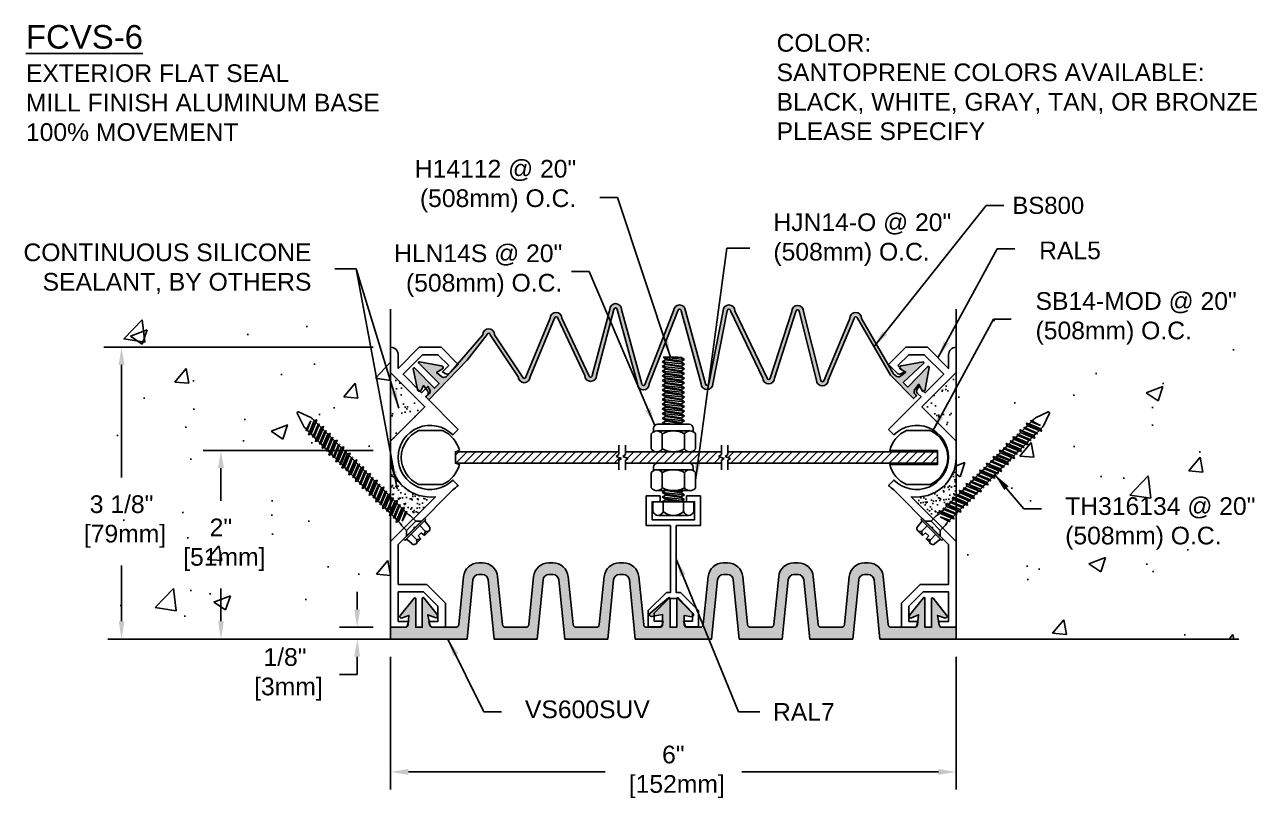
# Model space of a CAD drawing. Header units: inches. Extents: x 1 to 14.1, y 0.9 to 9.1.
import ezdxf

# ---------------------------------------------------------------- set-up
doc = ezdxf.new("R2010")
doc.units = ezdxf.units.IN
doc.header["$MEASUREMENT"] = 0
for name, color, linetype in [('Anchors', 4, 'Continuous'), ('Conditions', 1, 'Continuous'), ('Dimensions', 3, 'Continuous'), ('Fillers', 2, 'Continuous'), ('Metals', 7, 'Continuous'), ('Text', 2, 'Continuous')]:
    doc.layers.add(name, color=color, linetype=linetype)
doc.styles.add('Arial', font='arial.ttf')
doc.dimstyles.new('Arial', dxfattribs={"dimtxt": 0.1875, "dimasz": 0.1875, "dimexe": 0.1875, "dimexo": 0.1875, "dimgap": 0.1875, "dimtad": 0, "dimtih": 1, "dimtoh": 1, "dimdec": 4, "dimzin": 0, "dimdsep": 46, "dimlunit": 4, "dimtxsty": 'Arial', "dimcen": 0.1875, "dimadec": 0, "dimazin": 0, "dimtfac": 1, "dimtdec": 4, "dimtofl": 0, "dimtmove": 0, "dimatfit": 3, "dimfxl": 0, "dimfrac": 2, "dimtolj": 1, "dimtzin": 0, "dimarcsym": 0})
pattern_1 = [(37.5, (1.51917, -2.179015), (-0.00314967, 0.0963412), [0, -0.076, 0, -0.085, 0, -0.08125]), (7.5, (1.51917, -2.17901), (0.0884888, 0.1411073), [0, -0.041, 0, -0.0685, 0, -0.02625]), (327.5, (1.45767, -2.179015), (0.1557071, 0.00028295), [0, -0.025, 0, -0.09, 0, -0.1175]), (317.5, (1.45767, -2.17901), (0.1503063, 0.0438838), [0, -0.0125, 0, -0.059, 0, -0.0675])]
pattern_2 = [(37.5, (1.51917, -2.17901), (-0.0062993, 0.1926824), [0, -0.152, 0, -0.17, 0, -0.1625]), (7.5, (1.51917, -2.17901), (0.1769777, 0.2822146), [0, -0.082, 0, -0.137, 0, -0.0525]), (327.5, (1.39617, -2.17901), (0.3114142, 0.000566), [0, -0.05, 0, -0.18, 0, -0.235]), (317.5, (1.39617, -2.17901), (0.3006127, 0.0877676), [0, -0.025, 0, -0.118, 0, -0.135])]

# ---------------------------------------------------------------- blocks, each defined once
blk = doc.blocks.new('bs800')
at = {"layer": 'Text'}
blk.add_hatch(color=256, dxfattribs=at).paths.add_polyline_path([(5.872, 6.442, 1), (5.997, 6.442), (6.3, 7.218, -1), (6.335, 7.218), (6.547, 6.444, 1), (6.672, 6.444), (6.825, 7.218, -1), (6.86, 7.218), (7.201, 6.505, 1), (7.326, 6.505), (7.553, 7.212, -0.91191), (7.587, 7.215), (7.771, 6.483, 1), (7.896, 6.483), (8.17, 7.137, -0.91191), (8.205, 7.14), (8.555, 6.534), (8.802, 6.286), (8.834, 6.317), (8.82, 6.331, -0.379282), (8.812, 6.378), (8.857, 6.438), (8.891, 6.368, 0.684825), (8.925, 6.383), (8.967, 6.616, 0.67662), (8.95, 6.624), (8.742, 6.409), (8.692, 6.459), (8.908, 6.659, 0.637589), (8.902, 6.676), (8.674, 6.635, 0.699658), (8.658, 6.601), (8.719, 6.567), (8.662, 6.524, -0.360218), (8.613, 6.529), (8.59, 6.55), (8.25, 7.137, 1), (8.125, 7.137), (7.851, 6.483, -1), (7.816, 6.483), (7.633, 7.212, 1), (7.508, 7.212), (7.281, 6.505, -1), (7.246, 6.505), (6.905, 7.218, 1), (6.78, 7.218), (6.627, 6.444, -1), (6.592, 6.444), (6.38, 7.218, 1), (6.255, 7.218), (5.952, 6.442, -1), (5.917, 6.442), (5.702, 7.231, 1), (5.577, 7.231), (5.392, 6.531, -1), (5.357, 6.531), (5.07, 7.138, 1), (4.945, 7.138), (4.687, 6.518, -1), (4.652, 6.518), (4.355, 6.964, 1), (4.23, 6.964), (3.892, 6.571), (3.84, 6.519, -0.414214), (3.796, 6.519), (3.739, 6.562), (3.804, 6.601, 0.699658), (3.789, 6.635), (3.557, 6.678, 0.637589), (3.551, 6.661), (3.766, 6.446), (3.717, 6.396), (3.509, 6.61, 0.67662), (3.492, 6.603), (3.537, 6.384, 0.684825), (3.571, 6.369), (3.602, 6.425), (3.647, 6.365, -0.379282), (3.638, 6.318), (3.625, 6.304), (3.657, 6.272), (4.064, 6.694), (4.276, 6.967, -0.91191), (4.31, 6.964), (4.607, 6.518, 1), (4.732, 6.518), (4.99, 7.141, -0.91191), (5.025, 7.138), (5.312, 6.531, 1), (5.437, 6.531), (5.622, 7.231, -1), (5.657, 7.231)])
at = {"layer": 'Fillers'}
blk.add_lwpolyline([(5.952, 6.442, -1), (5.917, 6.442), (5.702, 7.231, 1), (5.577, 7.231), (5.392, 6.531, -1), (5.357, 6.531), (5.07, 7.138, 1), (4.945, 7.138), (4.687, 6.518, -1), (4.652, 6.518), (4.355, 6.964, 1), (4.23, 6.964), (3.892, 6.571), (3.84, 6.519, -0.414214), (3.796, 6.519), (3.739, 6.562), (3.804, 6.601, 0.699658), (3.789, 6.635), (3.557, 6.678, 0.637589), (3.551, 6.661), (3.766, 6.446), (3.717, 6.396), (3.509, 6.61, 0.67662), (3.492, 6.603), (3.537, 6.384, 0.684825), (3.571, 6.369), (3.602, 6.425), (3.647, 6.365, -0.379282), (3.638, 6.318), (3.625, 6.304), (3.657, 6.272), (4.064, 6.694), (4.276, 6.967, -0.91191), (4.31, 6.964), (4.607, 6.518, 1), (4.732, 6.518), (4.99, 7.141, -0.91191), (5.025, 7.138), (5.312, 6.531, 1), (5.437, 6.531), (5.622, 7.231, -1), (5.657, 7.231), (5.872, 6.442, 1), (5.997, 6.442), (6.3, 7.218, -1), (6.335, 7.218), (6.547, 6.444, 1), (6.672, 6.444), (6.825, 7.218, -1), (6.86, 7.218), (7.201, 6.505, 1), (7.326, 6.505), (7.553, 7.212, -0.91191), (7.587, 7.215), (7.771, 6.483, 1), (7.896, 6.483), (8.17, 7.137, -0.91191), (8.205, 7.14), (8.555, 6.534), (8.802, 6.286), (8.834, 6.317), (8.82, 6.331, -0.379282), (8.812, 6.378), (8.857, 6.438), (8.891, 6.368, 0.684825), (8.925, 6.383), (8.967, 6.616, 0.67662), (8.95, 6.624), (8.742, 6.409), (8.692, 6.459), (8.908, 6.659, 0.637589), (8.902, 6.676), (8.674, 6.635, 0.699658), (8.658, 6.601), (8.719, 6.567), (8.662, 6.524, -0.360218), (8.613, 6.529), (8.59, 6.55), (8.25, 7.137, 1), (8.125, 7.137), (7.851, 6.483, -1), (7.816, 6.483), (7.633, 7.212, 1), (7.508, 7.212), (7.281, 6.505, -1), (7.246, 6.505), (6.905, 7.218, 1), (6.78, 7.218), (6.627, 6.444, -1), (6.592, 6.444), (6.38, 7.218, 1), (6.255, 7.218)], format="xyb", close=True, dxfattribs=at)
blk = doc.blocks.new('VS600S')
at = {"layer": 'Text'}
blk.add_hatch(color=256, dxfattribs=at).paths.add_polyline_path([(4.535, 4.907, -0.388264), (4.504, 4.935), (4.452, 5.444, 0.388879), (4.291, 5.591), (4.252, 5.591, 0.388879), (4.091, 5.444), (4.039, 4.935, -0.388264), (4.008, 4.907), (3.907, 4.907), (3.764, 4.907, -0.414214), (3.733, 4.938), (3.711, 5.039), (3.797, 5.006, 0.699658), (3.809, 5.041), (3.669, 5.22, 0.637589), (3.653, 5.212), (3.653, 4.907), (3.583, 4.907), (3.583, 5.209, 0.67662), (3.566, 5.216), (3.42, 5.037, 0.684825), (3.433, 5.002), (3.511, 5.032), (3.503, 4.938, -0.414214), (3.472, 4.907), (3.317, 4.907), (3.317, 4.782), (4.128, 4.782), (4.19, 5.41, -0.388879), (4.252, 5.466), (4.291, 5.466, -0.388879), (4.352, 5.41), (4.415, 4.782), (4.871, 4.782), (4.934, 5.41, -0.388879), (4.996, 5.466), (5.04, 5.466, -0.388879), (5.101, 5.41), (5.164, 4.782), (5.62, 4.782), (5.683, 5.41, -0.388879), (5.745, 5.466), (5.788, 5.466, -0.388879), (5.85, 5.41), (5.913, 4.782), (6.723, 4.782), (6.786, 5.41, -0.388879), (6.848, 5.466), (6.892, 5.466, -0.388879), (6.953, 5.41), (7.016, 4.782), (7.472, 4.782), (7.535, 5.41, -0.388879), (7.597, 5.466), (7.64, 5.466, -0.388879), (7.702, 5.41), (7.765, 4.782), (8.221, 4.782), (8.284, 5.41, -0.388879), (8.345, 5.466), (8.384, 5.466, -0.388879), (8.446, 5.41), (8.508, 4.782), (9.317, 4.782), (9.317, 4.907), (9.168, 4.907, -0.414214), (9.137, 4.938), (9.121, 5.032), (9.202, 5.002, 0.684825), (9.215, 5.037), (9.074, 5.216, 0.67662), (9.057, 5.209), (9.057, 4.907), (8.987, 4.907), (8.987, 5.212, 0.637589), (8.971, 5.22), (8.825, 5.039, 0.699658), (8.838, 5.004), (8.917, 5.039), (8.907, 4.938, -0.414214), (8.876, 4.907), (8.836, 4.907), (8.628, 4.907, -0.388264), (8.597, 4.935), (8.545, 5.444, 0.388879), (8.384, 5.591), (8.345, 5.591, 0.388879), (8.184, 5.444), (8.132, 4.935, -0.388264), (8.101, 4.907), (7.901, 4.907), (7.885, 4.907, -0.386279), (7.854, 4.935), (7.802, 5.444, 0.388879), (7.64, 5.591), (7.597, 5.591, 0.388879), (7.435, 5.444), (7.383, 4.935, -0.388264), (7.352, 4.907), (7.136, 4.907, -0.388264), (7.105, 4.935), (7.053, 5.444, 0.388879), (6.892, 5.591), (6.848, 5.591, 0.388879), (6.686, 5.444), (6.634, 4.935, -0.388264), (6.603, 4.907), (6.464, 4.907, -0.414214), (6.433, 4.938), (6.433, 5.032), (6.513, 5.017, 0.635343), (6.528, 5.05), (6.37, 5.216, 0.67662), (6.353, 5.209), (6.353, 4.907), (6.283, 4.907), (6.283, 5.212, 0.637589), (6.267, 5.22), (6.071, 5.055, 0.699658), (6.084, 5.02), (6.203, 5.042), (6.203, 4.938, -0.414214), (6.172, 4.907), (6.033, 4.907, -0.388264), (6.002, 4.935), (5.95, 5.444, 0.388879), (5.788, 5.591), (5.745, 5.591, 0.388879), (5.583, 5.444), (5.531, 4.935, -0.388264), (5.5, 4.907), (5.284, 4.907, -0.388264), (5.253, 4.935), (5.201, 5.444, 0.388879), (5.04, 5.591), (4.996, 5.591, 0.388879), (4.834, 5.444), (4.782, 4.935, -0.386279), (4.751, 4.907), (4.735, 4.907)])
at = {"layer": 'Fillers'}
blk.add_lwpolyline([(6.123, 5.027), (6.203, 5.042), (6.203, 4.938, -0.414214), (6.172, 4.907), (6.033, 4.907, -0.388264), (6.002, 4.935), (5.95, 5.444, 0.388879), (5.788, 5.591), (5.745, 5.591, 0.388879), (5.583, 5.444), (5.531, 4.935, -0.388264), (5.5, 4.907), (5.284, 4.907, -0.388264), (5.253, 4.935), (5.201, 5.444, 0.388879), (5.04, 5.591), (4.996, 5.591, 0.388879), (4.834, 5.444), (4.782, 4.935, -0.386279), (4.751, 4.907), (4.735, 4.907), (4.535, 4.907, -0.388264), (4.504, 4.935), (4.452, 5.444, 0.388879), (4.291, 5.591), (4.252, 5.591, 0.388879), (4.091, 5.444), (4.039, 4.935, -0.388264), (4.008, 4.907), (3.907, 4.907), (3.764, 4.907, -0.414214), (3.733, 4.938), (3.711, 5.039), (3.797, 5.006, 0.699658), (3.809, 5.041), (3.669, 5.22, 0.637589), (3.653, 5.212), (3.653, 4.907), (3.583, 4.907), (3.583, 5.209, 0.67662), (3.566, 5.216), (3.42, 5.037, 0.684825), (3.433, 5.002), (3.511, 5.032), (3.503, 4.938, -0.414214), (3.472, 4.907), (3.317, 4.907), (3.317, 4.782), (4.128, 4.782), (4.19, 5.41, -0.388879), (4.252, 5.466), (4.291, 5.466, -0.388879), (4.352, 5.41), (4.415, 4.782), (4.871, 4.782), (4.934, 5.41, -0.388879), (4.996, 5.466), (5.04, 5.466, -0.388879), (5.101, 5.41), (5.164, 4.782), (5.62, 4.782), (5.683, 5.41, -0.388879), (5.745, 5.466), (5.788, 5.466, -0.388879), (5.85, 5.41), (5.913, 4.782), (6.723, 4.782), (6.786, 5.41, -0.388879), (6.848, 5.466), (6.892, 5.466, -0.388879), (6.953, 5.41), (7.016, 4.782), (7.472, 4.782), (7.535, 5.41, -0.388879), (7.597, 5.466), (7.64, 5.466, -0.388879), (7.702, 5.41), (7.765, 4.782), (8.221, 4.782), (8.284, 5.41, -0.388879), (8.345, 5.466), (8.384, 5.466, -0.388879), (8.446, 5.41), (8.508, 4.782), (9.317, 4.782), (9.317, 4.907), (9.168, 4.907, -0.414214), (9.137, 4.938), (9.121, 5.032), (9.202, 5.002, 0.684825), (9.215, 5.037), (9.074, 5.216, 0.67662), (9.057, 5.209), (9.057, 4.907), (8.987, 4.907), (8.987, 5.212, 0.637589), (8.971, 5.22), (8.825, 5.039, 0.699658), (8.838, 5.004), (8.917, 5.039), (8.907, 4.938, -0.414214), (8.876, 4.907), (8.836, 4.907), (8.628, 4.907, -0.388264), (8.597, 4.935), (8.545, 5.444, 0.388879), (8.384, 5.591), (8.345, 5.591, 0.388879), (8.184, 5.444), (8.132, 4.935, -0.388264), (8.101, 4.907), (7.901, 4.907), (7.885, 4.907, -0.386279), (7.854, 4.935), (7.802, 5.444, 0.388879), (7.64, 5.591), (7.597, 5.591, 0.388879), (7.435, 5.444), (7.383, 4.935, -0.388264), (7.352, 4.907), (7.136, 4.907, -0.388264), (7.105, 4.935), (7.053, 5.444, 0.388879), (6.892, 5.591), (6.848, 5.591, 0.388879), (6.686, 5.444), (6.634, 4.935, -0.388264), (6.603, 4.907), (6.464, 4.907, -0.414214), (6.433, 4.938), (6.433, 5.032), (6.513, 5.017, 0.684825), (6.526, 5.052), (6.37, 5.216, 0.67662), (6.353, 5.209), (6.353, 4.907), (6.283, 4.907), (6.283, 5.212, 0.637589), (6.267, 5.22), (6.071, 5.055, 0.699658), (6.084, 5.02), (6.203, 5.042), (6.203, 4.938, -0.414214), (6.172, 4.907), (6.132, 4.907)], format="xyb", dxfattribs=at)
blk = doc.blocks.new('*D11')
at = {"layer": 'Defpoints', "color": 0}
for p in [(4.836, 4.603), (1.836, 2.603), (3.035, 2.603)]:
    blk.add_point(p, dxfattribs=at)
at = {"layer": 'Dimensions', "color": 0, "lineweight": -2}
for p, q in [((4.649, 4.603), (2.848, 4.603)), ((3.035, 4.416), (3.035, 4.068)), ((3.035, 2.791), (3.035, 3.139)), ((2.024, 2.603), (3.223, 2.603))]:
    blk.add_line(p, q, dxfattribs=at)
at = {"layer": 'Dimensions', "color": 0}
for points in [[(3.004, 4.416), (3.067, 4.416), (3.035, 4.603)], [(3.004, 2.791), (3.067, 2.791), (3.035, 2.603)]]:
    blk.add_solid(points, dxfattribs=at)
at = {"layer": 'Dimensions', "color": 0, "insert": (3.035, 3.603), "char_height": 0.1875, "attachment_point": 5, "style": 'Arial'}
blk.add_mtext('\\A1;2"\\P [51mm]', dxfattribs=at)
blk = doc.blocks.new('*D12')
at = {"layer": 'Defpoints', "color": 0}
for p in [(4.836, 2.603), (10.836, 2.603), (4.836, 1.194)]:
    blk.add_point(p, dxfattribs=at)
at = {"layer": 'Dimensions', "color": 0, "lineweight": -2}
for p, q in [((4.836, 2.416), (4.836, 1.006)), ((10.836, 2.416), (10.836, 1.006)), ((5.024, 1.194), (7.111, 1.194)), ((10.649, 1.194), (8.561, 1.194))]:
    blk.add_line(p, q, dxfattribs=at)
at = {"layer": 'Dimensions', "color": 0}
for points in [[(5.024, 1.225), (5.024, 1.162), (4.836, 1.194)], [(10.649, 1.225), (10.649, 1.162), (10.836, 1.194)]]:
    blk.add_solid(points, dxfattribs=at)
at = {"layer": 'Dimensions', "color": 0, "insert": (7.836, 1.194), "char_height": 0.1875, "attachment_point": 5, "style": 'Arial'}
blk.add_mtext('\\A1;6"\\P [152mm]', dxfattribs=at)
blk = doc.blocks.new('*D13')
at = {"layer": 'Defpoints', "color": 0}
for p in [(4.837, 5.698), (1.836, 2.603), (1.981, 2.603)]:
    blk.add_point(p, dxfattribs=at)
at = {"layer": 'Dimensions', "color": 0, "lineweight": -2}
for p, q in [((4.649, 5.698), (1.793, 5.698)), ((1.981, 5.511), (1.981, 4.315)), ((1.981, 2.791), (1.981, 3.384)), ((2.024, 2.603), (2.168, 2.603))]:
    blk.add_line(p, q, dxfattribs=at)
at = {"layer": 'Dimensions', "color": 0}
for points in [[(1.95, 5.511), (2.012, 5.511), (1.981, 5.698)], [(1.95, 2.791), (2.012, 2.791), (1.981, 2.603)]]:
    blk.add_solid(points, dxfattribs=at)
at = {"layer": 'Dimensions', "color": 0, "insert": (1.981, 3.849), "char_height": 0.1875, "attachment_point": 5, "style": 'Arial'}
blk.add_mtext('\\A1;3 1/8"\\P [79mm]', dxfattribs=at)
blk = doc.blocks.new('*D14')
at = {"layer": 'Defpoints', "color": 0}
for p in [(4.836, 2.728), (4.482, 2.603), (4.836, 2.603)]:
    blk.add_point(p, dxfattribs=at)
at = {"layer": 'Dimensions', "color": 0, "lineweight": -2}
for p, q in [((4.482, 2.916), (4.482, 3.103)), ((4.649, 2.728), (4.294, 2.728)), ((4.649, 2.603), (4.294, 2.603)), ((4.482, 2.416), (4.482, 2.228)), ((4.482, 2.228), (4.294, 2.228))]:
    blk.add_line(p, q, dxfattribs=at)
at = {"layer": 'Dimensions', "color": 0}
for points in [[(4.45, 2.916), (4.513, 2.916), (4.482, 2.728)], [(4.45, 2.416), (4.513, 2.416), (4.482, 2.603)]]:
    blk.add_solid(points, dxfattribs=at)
at = {"layer": 'Dimensions', "color": 0, "insert": (3.715, 2.228), "char_height": 0.1875, "attachment_point": 5, "style": 'Arial'}
blk.add_mtext('\\A1;1/8"\\P [3mm]', dxfattribs=at)
blk = doc.blocks.new('NUTS&BOLT')
for p, q in [((6.531, 8.133), (6.565, 8.153)), ((6.531, 8.133), (6.769, 8.108)), ((6.531, 8.133), (6.565, 8.113)), ((6.54, 8.183), (6.769, 8.158)), ((6.54, 8.183), (6.698, 8.183)), ((6.54, 8.183), (6.565, 8.163)), ((6.565, 8.163), (6.735, 8.138)), ((6.565, 8.153), (6.565, 8.163)), ((6.565, 8.153), (6.735, 8.128)), ((6.698, 8.183), (6.735, 8.178)), ((6.769, 8.158), (6.735, 8.178)), ((6.769, 8.158), (6.735, 8.138)), ((6.735, 8.128), (6.735, 8.138)), ((6.769, 8.108), (6.735, 8.128)), ((6.531, 8.083), (6.565, 8.103)), ((6.531, 8.083), (6.769, 8.058)), ((6.531, 8.083), (6.565, 8.063)), ((6.531, 8.033), (6.565, 8.053)), ((6.531, 8.033), (6.769, 8.008)), ((6.531, 8.033), (6.565, 8.013)), ((6.531, 7.983), (6.565, 8.003)), ((6.565, 8.113), (6.735, 8.088)), ((6.565, 8.103), (6.565, 8.113)), ((6.565, 8.103), (6.735, 8.078)), ((6.565, 8.063), (6.735, 8.038)), ((6.565, 8.053), (6.565, 8.063)), ((6.565, 8.053), (6.735, 8.028)), ((6.565, 8.013), (6.735, 7.988)), ((6.565, 8.003), (6.565, 8.013)), ((6.565, 8.003), (6.735, 7.978)), ((6.769, 8.108), (6.735, 8.088)), ((6.735, 8.078), (6.735, 8.088)), ((6.769, 8.058), (6.735, 8.078)), ((6.769, 8.058), (6.735, 8.038)), ((6.735, 8.028), (6.735, 8.038)), ((6.769, 8.008), (6.735, 8.028)), ((6.769, 8.008), (6.735, 7.988)), ((6.531, 7.983), (6.769, 7.958)), ((6.531, 7.983), (6.565, 7.963)), ((6.531, 7.933), (6.565, 7.953)), ((6.531, 7.933), (6.769, 7.908)), ((6.531, 7.933), (6.565, 7.913)), ((6.531, 7.883), (6.565, 7.903)), ((6.531, 7.883), (6.769, 7.858)), ((6.531, 7.883), (6.565, 7.863)), ((6.565, 7.963), (6.735, 7.938)), ((6.565, 7.953), (6.565, 7.963)), ((6.565, 7.953), (6.735, 7.928)), ((6.565, 7.913), (6.735, 7.888)), ((6.565, 7.903), (6.565, 7.913)), ((6.565, 7.903), (6.735, 7.878)), ((6.565, 7.863), (6.735, 7.838)), ((6.565, 7.853), (6.565, 7.863)), ((6.735, 7.978), (6.735, 7.988)), ((6.769, 7.958), (6.735, 7.978)), ((6.769, 7.958), (6.735, 7.938)), ((6.735, 7.928), (6.735, 7.938)), ((6.769, 7.908), (6.735, 7.928)), ((6.769, 7.908), (6.735, 7.888)), ((6.735, 7.878), (6.735, 7.888)), ((6.769, 7.858), (6.735, 7.878)), ((6.531, 7.833), (6.565, 7.853)), ((6.531, 7.833), (6.769, 7.808)), ((6.531, 7.833), (6.565, 7.813)), ((6.531, 7.783), (6.565, 7.803)), ((6.531, 7.783), (6.769, 7.758)), ((6.531, 7.783), (6.565, 7.763)), ((6.531, 7.733), (6.565, 7.753)), ((6.531, 7.733), (6.769, 7.708)), ((6.531, 7.733), (6.565, 7.713)), ((6.565, 7.853), (6.735, 7.828)), ((6.565, 7.813), (6.735, 7.788)), ((6.565, 7.803), (6.565, 7.813)), ((6.565, 7.803), (6.735, 7.778)), ((6.565, 7.763), (6.735, 7.738)), ((6.565, 7.753), (6.565, 7.763)), ((6.565, 7.753), (6.735, 7.728)), ((6.769, 7.858), (6.735, 7.838)), ((6.735, 7.828), (6.735, 7.838)), ((6.769, 7.808), (6.735, 7.828)), ((6.769, 7.808), (6.735, 7.788)), ((6.735, 7.778), (6.735, 7.788)), ((6.769, 7.758), (6.735, 7.778)), ((6.769, 7.758), (6.735, 7.738)), ((6.735, 7.728), (6.735, 7.738)), ((6.531, 7.683), (6.565, 7.703)), ((6.531, 7.683), (6.769, 7.658)), ((6.531, 7.683), (6.565, 7.663)), ((6.531, 7.633), (6.565, 7.653)), ((6.531, 7.633), (6.769, 7.608)), ((6.531, 7.633), (6.565, 7.613)), ((6.531, 7.583), (6.565, 7.603)), ((6.565, 7.713), (6.735, 7.688)), ((6.565, 7.703), (6.565, 7.713)), ((6.565, 7.703), (6.735, 7.678)), ((6.565, 7.663), (6.735, 7.638)), ((6.565, 7.653), (6.565, 7.663)), ((6.565, 7.653), (6.735, 7.628)), ((6.565, 7.613), (6.735, 7.588)), ((6.565, 7.603), (6.565, 7.613)), ((6.565, 7.603), (6.735, 7.578)), ((6.769, 7.708), (6.735, 7.728)), ((6.769, 7.708), (6.735, 7.688)), ((6.735, 7.678), (6.735, 7.688)), ((6.769, 7.658), (6.735, 7.678)), ((6.769, 7.658), (6.735, 7.638)), ((6.735, 7.628), (6.735, 7.638)), ((6.769, 7.608), (6.735, 7.628)), ((6.769, 7.608), (6.735, 7.588)), ((6.482, 7.47), (6.817, 7.47)), ((6.531, 7.583), (6.769, 7.558)), ((6.531, 7.583), (6.565, 7.563)), ((6.531, 7.533), (6.565, 7.553)), ((6.531, 7.533), (6.769, 7.508)), ((6.531, 7.533), (6.565, 7.513)), ((6.531, 7.483), (6.565, 7.503)), ((6.531, 7.483), (6.553, 7.47)), ((6.531, 7.483), (6.654, 7.47)), ((6.565, 7.563), (6.735, 7.538)), ((6.565, 7.553), (6.565, 7.563)), ((6.565, 7.553), (6.735, 7.528)), ((6.565, 7.513), (6.735, 7.488)), ((6.565, 7.503), (6.565, 7.513)), ((6.565, 7.503), (6.735, 7.478)), ((6.735, 7.578), (6.735, 7.588)), ((6.769, 7.558), (6.735, 7.578)), ((6.769, 7.558), (6.735, 7.538)), ((6.735, 7.528), (6.735, 7.538)), ((6.769, 7.508), (6.735, 7.528)), ((6.769, 7.508), (6.735, 7.488)), ((6.735, 7.478), (6.735, 7.488)), ((6.748, 7.47), (6.735, 7.478)), ((6.415, 7.208), (6.415, 7.37)), ((6.44, 7.391), (6.44, 7.428)), ((6.474, 7.4), (6.826, 7.4)), ((6.532, 7.208), (6.532, 7.37)), ((6.767, 7.208), (6.767, 7.37)), ((6.859, 7.391), (6.859, 7.428)), ((6.884, 7.208), (6.884, 7.37)), ((6.474, 7.178), (6.826, 7.178)), ((6.415, 6.796), (6.415, 6.958)), ((6.44, 6.979), (6.44, 7.016)), ((6.474, 6.988), (6.826, 6.988)), ((6.482, 7.058), (6.817, 7.058)), ((6.532, 6.796), (6.532, 6.958)), ((6.767, 6.796), (6.767, 6.958)), ((6.859, 6.979), (6.859, 7.016)), ((6.884, 6.796), (6.884, 6.958)), ((6.474, 6.766), (6.826, 6.766)), ((6.531, 6.748), (6.562, 6.766)), ((6.531, 6.748), (6.769, 6.723)), ((6.531, 6.748), (6.565, 6.728)), ((6.531, 6.698), (6.565, 6.717)), ((6.531, 6.698), (6.769, 6.673)), ((6.531, 6.698), (6.565, 6.678)), ((6.565, 6.728), (6.735, 6.703)), ((6.565, 6.717), (6.565, 6.728)), ((6.565, 6.717), (6.735, 6.692)), ((6.574, 6.766), (6.735, 6.742)), ((6.647, 6.766), (6.735, 6.753)), ((6.757, 6.766), (6.735, 6.753)), ((6.735, 6.742), (6.735, 6.753)), ((6.769, 6.723), (6.735, 6.742)), ((6.769, 6.723), (6.735, 6.703)), ((6.769, 6.723), (6.735, 6.703)), ((6.735, 6.692), (6.735, 6.703)), ((6.769, 6.673), (6.735, 6.692)), ((6.432, 6.648), (6.867, 6.648)), ((6.432, 6.544), (6.432, 6.648)), ((6.531, 6.648), (6.565, 6.667)), ((6.541, 6.648), (6.541, 6.544)), ((6.565, 6.678), (6.735, 6.653)), ((6.565, 6.667), (6.565, 6.678)), ((6.565, 6.667), (6.695, 6.648)), ((6.769, 6.673), (6.735, 6.653)), ((6.743, 6.648), (6.735, 6.653)), ((6.758, 6.648), (6.758, 6.544)), ((6.867, 6.544), (6.867, 6.648)), ((6.495, 6.504), (6.805, 6.504))]:
    blk.add_line(p, q)
for centre, radius, start, end in [((6.482, 7.428), 0.0418, 90, 180), ((6.817, 7.428), 0.0418, 0, 90), ((6.474, 7.327), 0.0723, 35.7751, 144.2249), ((6.65, 7.156), 0.244, 61.2813, 118.7187), ((6.826, 7.327), 0.0723, 35.7751, 144.2249), ((6.474, 7.25), 0.0723, 215.7751, 324.2249), ((6.65, 7.422), 0.244, 241.2813, 298.7187), ((6.826, 7.25), 0.0723, 215.7751, 324.2249), ((6.474, 6.915), 0.0723, 35.7751, 144.2249), ((6.482, 7.016), 0.0418, 90, 180), ((6.65, 6.744), 0.244, 61.2813, 118.7187), ((6.826, 6.915), 0.0723, 35.7751, 144.2249), ((6.817, 7.016), 0.0418, 0, 90), ((6.474, 6.838), 0.0723, 215.7751, 324.2249), ((6.65, 7.01), 0.244, 241.2813, 298.7187), ((6.826, 6.838), 0.0723, 215.7751, 324.2249), ((6.487, 6.561), 0.057, 197.3212, 342.6788), ((6.65, 6.672), 0.168, 229.6113, 310.3887), ((6.813, 6.561), 0.057, 197.3212, 342.6788)]:
    blk.add_arc(centre, radius, start, end)
blk = doc.blocks.new('RAL5')
blk.add_lwpolyline([(0.717, 2.098), (0.372, 2.443), (0.411, 2.481, 0.339454), (0.416, 2.519), (0.396, 2.554), (0.329, 2.487), (0.131, 2.684), (0.338, 2.89), (0.502, 2.89), (0.617, 2.775), (0.55, 2.708), (0.585, 2.688, 0.339454), (0.622, 2.693), (0.718, 2.788), (0.535, 2.97), (0.304, 2.97), (0.08, 2.746), (0.08, 2.891, 0.414214), (0.001, 2.97), (0, 2.97), (0, 2.702), (0.363, 2.339), (0, 1.975), (0, 1.798, 0.450829), (0.475, 1.385), (0, 0.91), (0, 0), (0.148, 0, 0.339454), (0.178, 0.023), (0.188, 0.062), (0.08, 0.062), (0.08, 0.375), (0.35, 0.375), (0.501, 0.224), (0.501, 0.062), (0.406, 0.062), (0.416, 0.023, 0.339454), (0.446, 0), (0.581, 0), (0.581, 0.257), (0.383, 0.455), (0.08, 0.455), (0.08, 0.877), (0.249, 1.045), (0.249, 1.059), (0.263, 1.059), (0.66, 1.457, 0.044547), (0.717, 1.505), (0.661, 1.561, -2.420133), (0.661, 2.041), (0.717, 2.098)], format="xyb")
blk = doc.blocks.new('ral7')
blk.add_lwpolyline([(1.881, -0.628), (1.881, -0.801), (1.765, -0.801, -0.339454), (1.735, -0.778), (1.724, -0.739), (1.819, -0.739), (1.819, -0.654), (1.664, -0.499), (1.566, -0.499), (1.411, -0.654), (1.411, -0.739), (1.506, -0.739), (1.496, -0.778, -0.339454), (1.466, -0.801), (1.349, -0.801), (1.349, -0.628), (1.541, -0.437), (1.584, -0.437), (1.584, 0.274), (1.328, 0.274), (1.328, 0.588), (1.475, 0.588), (1.475, 0.526), (1.39, 0.526), (1.39, 0.336), (1.84, 0.336), (1.84, 0.526), (1.755, 0.526), (1.755, 0.588), (1.902, 0.588), (1.902, 0.274), (1.646, 0.274), (1.646, -0.437), (1.69, -0.437)], format="xyb", close=True)
blk = doc.blocks.new('SB12')
h = blk.add_hatch()
h.set_pattern_fill('ANSI31', color=256, scale=0.5, style=0)
h.paths.add_polyline_path([(4.005, 6.768), (4.005, 6.648), (5.739, 6.648), (5.739, 6.678), (5.768, 6.697), (5.71, 6.719), (5.739, 6.738), (5.739, 6.768)])
h.paths.add_polyline_path([(5.809, 6.768), (5.809, 6.738), (5.78, 6.719), (5.838, 6.697), (5.809, 6.678), (5.809, 6.648), (6.826, 6.648), (6.826, 6.678), (6.855, 6.697), (6.797, 6.719), (6.826, 6.738), (6.826, 6.768)])
h.paths.add_polyline_path([(6.896, 6.768), (6.896, 6.738), (6.867, 6.719), (6.925, 6.697), (6.896, 6.678), (6.896, 6.648), (9.121, 6.648), (9.121, 6.768)])
for p, q in [((5.739, 6.838), (5.739, 6.738)), ((5.809, 6.838), (5.809, 6.738)), ((6.826, 6.838), (6.826, 6.738)), ((6.896, 6.838), (6.896, 6.738)), ((5.739, 6.738), (5.71, 6.719)), ((5.768, 6.697), (5.71, 6.719)), ((5.739, 6.678), (5.768, 6.697)), ((5.809, 6.738), (5.78, 6.719)), ((5.838, 6.697), (5.78, 6.719)), ((5.809, 6.678), (5.838, 6.697)), ((6.826, 6.738), (6.797, 6.719)), ((6.855, 6.697), (6.797, 6.719)), ((6.826, 6.678), (6.855, 6.697)), ((6.896, 6.738), (6.867, 6.719)), ((6.925, 6.697), (6.867, 6.719)), ((6.896, 6.678), (6.925, 6.697)), ((5.739, 6.678), (5.739, 6.578)), ((5.809, 6.678), (5.809, 6.578)), ((6.826, 6.678), (6.826, 6.578)), ((6.896, 6.678), (6.896, 6.578))]:
    blk.add_line(p, q)
for points in [[(4.046, 6.782, 0.233897), (3.867, 6.994), (3.617, 6.994, 0.654654), (3.617, 6.422), (3.867, 6.422, 0.233897), (4.046, 6.634), (4.005, 6.648), (4.005, 6.768)], [(9.121, 6.782), (8.613, 6.782, -0.233897), (8.791, 6.994), (9.041, 6.994, -0.654654), (9.041, 6.422), (8.791, 6.422, -0.233897), (8.613, 6.634), (9.121, 6.634)]]:
    blk.add_lwpolyline(points, format="xyb", close=True)
for points in [[(4.005, 6.768), (5.739, 6.768)], [(5.809, 6.768), (6.826, 6.768)], [(6.896, 6.768), (9.121, 6.768)], [(5.739, 6.648), (4.005, 6.648)], [(6.826, 6.648), (5.809, 6.648)], [(9.121, 6.648), (6.896, 6.648)]]:
    blk.add_lwpolyline(points)
blk = doc.blocks.new('anchor-1')
for p, q in [((-0.157, 0.019), (0.157, 0.019)), ((-0.157, 0), (-0.157, 0.019)), ((-0.157, 0), (0.157, 0)), ((-0.135, 0.029), (-0.129, 0.1)), ((-0.115, 0), (-0.07, -0.045)), ((-0.097, 0.127), (-0.027, 0.127)), ((-0.065, 0.019), (-0.065, 0.1)), ((-0.023, 0.083), (-0.027, 0.127)), ((-0.023, 0.083), (0.023, 0.083)), ((0.023, 0.083), (0.027, 0.127)), ((0.027, 0.127), (0.097, 0.127)), ((0.064, 0.019), (0.064, 0.1)), ((0.115, 0), (0.07, -0.045)), ((0.135, 0.029), (0.129, 0.1)), ((0.157, 0.019), (0.157, 0)), ((-0.086, -0.234), (0.086, -0.184)), ((-0.074, -0.184), (0.032, -0.147)), ((-0.074, -0.285), (0.074, -0.234)), ((0.032, -0.147), (-0.062, -0.19)), ((-0.062, -0.177), (0.032, -0.147)), ((0.062, -0.171), (-0.062, -0.221)), ((0.062, -0.197), (-0.062, -0.247)), ((-0.062, -0.279), (0.062, -0.228)), ((0.062, -0.241), (-0.062, -0.291)), ((-0.086, -0.336), (0.086, -0.285)), ((-0.086, -0.437), (0.086, -0.387)), ((-0.074, -0.387), (0.074, -0.336)), ((0.062, -0.272), (-0.062, -0.323)), ((0.062, -0.298), (-0.062, -0.349)), ((-0.062, -0.381), (0.062, -0.33)), ((0.062, -0.342), (-0.062, -0.393)), ((0.062, -0.374), (-0.062, -0.425)), ((-0.086, -0.539), (0.086, -0.488)), ((-0.074, -0.488), (0.074, -0.437)), ((0.062, -0.4), (-0.062, -0.45)), ((-0.062, -0.482), (0.062, -0.431)), ((0.062, -0.444), (-0.062, -0.494)), ((0.062, -0.475), (-0.062, -0.526)), ((0.062, -0.501), (-0.062, -0.552)), ((-0.086, -0.641), (0.086, -0.59)), ((-0.074, -0.59), (0.074, -0.539)), ((-0.074, -0.691), (0.074, -0.641)), ((-0.062, -0.584), (0.062, -0.533)), ((0.062, -0.545), (-0.062, -0.596)), ((0.062, -0.577), (-0.062, -0.628)), ((0.062, -0.603), (-0.062, -0.654)), ((-0.062, -0.685), (0.062, -0.634)), ((0.062, -0.647), (-0.062, -0.698)), ((-0.086, -0.742), (0.086, -0.691)), ((-0.074, -0.793), (0.074, -0.742)), ((0.062, -0.678), (-0.062, -0.729)), ((0.062, -0.704), (-0.062, -0.755)), ((-0.062, -0.787), (0.062, -0.736)), ((0.062, -0.748), (-0.062, -0.799)), ((0.062, -0.78), (-0.062, -0.831)), ((-0.086, -0.844), (0.086, -0.793)), ((-0.086, -0.945), (0.086, -0.895)), ((-0.074, -0.895), (0.074, -0.844)), ((0.062, -0.806), (-0.062, -0.857)), ((-0.062, -0.888), (0.062, -0.838)), ((0.062, -0.85), (-0.062, -0.901)), ((0.062, -0.882), (-0.062, -0.932)), ((0.062, -0.907), (-0.062, -0.958)), ((-0.086, -1.047), (0.086, -0.996)), ((-0.074, -0.996), (0.074, -0.945)), ((-0.074, -1.09), (0.074, -1.039)), ((-0.062, -0.99), (0.062, -0.939)), ((0.062, -0.951), (-0.062, -1.002)), ((0.062, -0.983), (-0.062, -1.034)), ((0.062, -1.009), (-0.062, -1.06)), ((-0.062, -1.084), (0.062, -1.033)), ((0.062, -1.045), (-0.062, -1.096)), ((-0.086, -1.141), (0.086, -1.09)), ((-0.074, -1.191), (0.074, -1.141)), ((0.062, -1.077), (-0.062, -1.128)), ((0.062, -1.103), (-0.062, -1.154)), ((-0.062, -1.185), (0.062, -1.134)), ((0.062, -1.147), (-0.062, -1.198)), ((0.062, -1.178), (-0.062, -1.229)), ((-0.086, -1.242), (0.086, -1.191)), ((-0.086, -1.344), (0.086, -1.293)), ((-0.074, -1.293), (0.074, -1.242)), ((0.062, -1.204), (-0.062, -1.255)), ((-0.062, -1.287), (0.062, -1.236)), ((0.062, -1.248), (-0.062, -1.299)), ((0.062, -1.28), (-0.062, -1.331)), ((0.062, -1.306), (-0.062, -1.357)), ((-0.086, -1.445), (0.086, -1.395)), ((-0.074, -1.395), (0.074, -1.344)), ((-0.062, -1.388), (0.062, -1.338)), ((0.062, -1.35), (-0.062, -1.401)), ((0.062, -1.382), (-0.062, -1.432)), ((0.062, -1.407), (-0.062, -1.458)), ((-0.062, -1.49), (0.062, -1.439)), ((-0.086, -1.547), (0.086, -1.496)), ((-0.074, -1.496), (0.074, -1.445)), ((0.062, -1.451), (-0.062, -1.502)), ((0.062, -1.483), (-0.062, -1.534)), ((0.062, -1.509), (-0.062, -1.56)), ((-0.034, -1.584), (0.062, -1.541)), ((-0.034, -1.584), (0.074, -1.547)), ((0.062, -1.553), (-0.034, -1.584))]:
    blk.add_line(p, q)
blk.add_lwpolyline([(0.07, -0.045), (-0.07, -0.045), (-0.07, -0.112, 0.052126), (-0.069, -0.122), (-0.063, -0.148, -0.052126), (-0.062, -0.157), (-0.062, -0.177), (-0.074, -0.184), (-0.062, -0.19), (-0.062, -0.221), (-0.086, -0.234), (-0.062, -0.247), (-0.062, -0.279), (-0.074, -0.285), (-0.062, -0.291), (-0.062, -0.323), (-0.086, -0.336), (-0.062, -0.349), (-0.062, -0.381), (-0.074, -0.387), (-0.062, -0.393), (-0.062, -0.425), (-0.086, -0.437), (-0.062, -0.45), (-0.062, -0.482), (-0.074, -0.488), (-0.062, -0.494), (-0.062, -0.526), (-0.086, -0.539), (-0.062, -0.552), (-0.062, -0.584), (-0.074, -0.59), (-0.062, -0.596), (-0.062, -0.628), (-0.086, -0.641), (-0.062, -0.654), (-0.062, -0.685), (-0.074, -0.691), (-0.062, -0.698), (-0.062, -0.729), (-0.086, -0.742), (-0.062, -0.755), (-0.062, -0.787), (-0.074, -0.793), (-0.062, -0.799), (-0.062, -0.831), (-0.086, -0.844), (-0.062, -0.857), (-0.062, -0.888), (-0.074, -0.895), (-0.062, -0.901), (-0.062, -0.932), (-0.086, -0.945), (-0.062, -0.958), (-0.062, -0.99), (-0.074, -0.996), (-0.062, -1.002), (-0.062, -1.034), (-0.086, -1.047), (-0.062, -1.06), (-0.062, -1.084), (-0.074, -1.09), (-0.062, -1.096), (-0.062, -1.128), (-0.086, -1.141), (-0.062, -1.154), (-0.062, -1.185), (-0.074, -1.191), (-0.062, -1.198), (-0.062, -1.229), (-0.086, -1.242), (-0.062, -1.255), (-0.062, -1.287), (-0.074, -1.293), (-0.062, -1.299), (-0.062, -1.331), (-0.086, -1.344), (-0.062, -1.357), (-0.062, -1.388), (-0.074, -1.395), (-0.062, -1.401), (-0.062, -1.432), (-0.086, -1.445), (-0.062, -1.458), (-0.062, -1.49), (-0.074, -1.496), (-0.062, -1.502), (-0.062, -1.534), (-0.086, -1.547), (-0.062, -1.56), (-0.062, -1.586, 0.084437), (-0.06, -1.601), (-0.01, -1.744, 0.648167), (0.01, -1.744), (0.06, -1.601, 0.084437), (0.062, -1.586), (0.062, -1.553), (0.074, -1.547), (0.062, -1.541), (0.062, -1.509), (0.086, -1.496), (0.062, -1.483), (0.062, -1.451), (0.074, -1.445), (0.062, -1.439), (0.062, -1.407), (0.086, -1.395), (0.062, -1.382), (0.062, -1.35), (0.074, -1.344), (0.062, -1.338), (0.062, -1.306), (0.086, -1.293), (0.062, -1.28), (0.062, -1.248), (0.074, -1.242), (0.062, -1.236), (0.062, -1.204), (0.086, -1.191), (0.062, -1.178), (0.062, -1.147), (0.074, -1.141), (0.062, -1.134), (0.062, -1.103), (0.086, -1.09), (0.062, -1.077), (0.062, -1.045), (0.074, -1.039), (0.062, -1.033), (0.062, -1.009), (0.086, -0.996), (0.062, -0.983), (0.062, -0.951), (0.074, -0.945), (0.062, -0.939), (0.062, -0.907), (0.086, -0.895), (0.062, -0.882), (0.062, -0.85), (0.074, -0.844), (0.062, -0.838), (0.062, -0.806), (0.086, -0.793), (0.062, -0.78), (0.062, -0.748), (0.074, -0.742), (0.062, -0.736), (0.062, -0.704), (0.086, -0.691), (0.062, -0.678), (0.062, -0.647), (0.074, -0.641), (0.062, -0.634), (0.062, -0.603), (0.086, -0.59), (0.062, -0.577), (0.062, -0.545), (0.074, -0.539), (0.062, -0.533), (0.062, -0.501), (0.086, -0.488), (0.062, -0.475), (0.062, -0.444), (0.074, -0.437), (0.062, -0.431), (0.062, -0.4), (0.086, -0.387), (0.062, -0.374), (0.062, -0.342), (0.074, -0.336), (0.062, -0.33), (0.062, -0.298), (0.086, -0.285), (0.062, -0.272), (0.062, -0.241), (0.074, -0.234), (0.062, -0.228), (0.062, -0.197), (0.086, -0.184), (0.062, -0.171), (0.062, -0.157, -0.052126), (0.063, -0.148), (0.069, -0.122, 0.052126), (0.07, -0.112)], format="xyb", close=True)
for centre, radius, start, end in [((-0.146, 0.03), 0.0112, 270, 355), ((-0.097, 0.095), 0.0327, 9.285, 170.715), ((0, 0.038), 0.0896, 107.4215, 136.0407), ((0, 0.038), 0.0896, 43.9593, 72.5785), ((0.097, 0.095), 0.0327, 9.285, 170.715), ((0.146, 0.03), 0.0112, 185, 270)]:
    blk.add_arc(centre, radius, start, end)
blk = doc.blocks.new('TH316134')
blk.add_blockref('anchor-1', (0, 0))

msp = doc.modelspace()

# ---------------------------------------------------------------- hatches: boundary and pattern name
at = {"layer": 'Conditions'}
h = msp.add_hatch(dxfattribs=at)
h.set_pattern_fill('AR-CONC', color=256, scale=0.25, style=0)
h.paths.add_polyline_path([(4.4893, 4.28104), (4.46319, 4.27321), (4.47102, 4.29932), (4.44861, 4.32173), (4.43616, 4.318), (4.43989, 4.33045), (4.41748, 4.35286), (4.39137, 4.34503), (4.3992, 4.37114), (4.37679, 4.39355), (4.36434, 4.38981), (4.36808, 4.40227), (4.34567, 4.42468), (4.31956, 4.41684), (4.32739, 4.44295), (4.3105, 4.45984), (4.29805, 4.45611), (4.30179, 4.46856), (4.27938, 4.49097), (4.25327, 4.48314), (4.2611, 4.50925), (4.23869, 4.53166), (4.22624, 4.52792), (4.22997, 4.54037), (4.20756, 4.56278), (4.18145, 4.55495), (4.18928, 4.58106), (4.16687, 4.60347), (4.15442, 4.59974), (4.15816, 4.61219), (4.13575, 4.6346), (4.10964, 4.62677), (4.11747, 4.65288), (4.09506, 4.67529), (4.08261, 4.67155), (4.08634, 4.684), (4.06393, 4.70641), (4.03782, 4.69858), (4.04565, 4.72469), (4.02324, 4.7471), (4.01079, 4.74337), (4.01452, 4.75582), (3.99211, 4.77823), (3.966, 4.7704), (3.97384, 4.79651), (3.95143, 4.81892), (3.93897, 4.81518), (3.94271, 4.82763), (3.91964, 4.8507, -0.08443704), (3.91062, 4.86342), (3.84582, 4.9981, -0.70927499), (3.85869, 5.01332), (3.99496, 4.94776, -0.08443704), (4.00768, 4.93874), (4.02596, 4.92045), (4.05207, 4.92828), (4.04424, 4.90217), (4.06665, 4.87976), (4.0791, 4.8835), (4.07537, 4.87105), (4.09778, 4.84863), (4.12389, 4.85647), (4.11606, 4.83036), (4.13847, 4.80795), (4.15092, 4.81168), (4.14718, 4.79923), (4.16959, 4.77682), (4.1957, 4.78465), (4.18787, 4.75854), (4.21028, 4.73613), (4.22273, 4.73986), (4.219, 4.72741), (4.24141, 4.705), (4.26752, 4.71284), (4.25969, 4.68673), (4.2821, 4.66431), (4.29455, 4.66805), (4.29081, 4.6556), (4.31323, 4.63319), (4.33934, 4.64102), (4.3315, 4.61491), (4.35391, 4.5925), (4.36636, 4.59623), (4.36263, 4.58378), (4.37952, 4.5669), (4.40563, 4.57473), (4.3978, 4.54862), (4.42021, 4.52621), (4.43266, 4.52994), (4.42892, 4.51749), (4.45133, 4.49508), (4.47744, 4.50291), (4.46961, 4.4768), (4.49202, 4.45439), (4.50447, 4.45813), (4.50074, 4.44568), (4.52315, 4.42327), (4.54926, 4.4311), (4.54143, 4.40499), (4.56384, 4.38258), (4.57629, 4.38631), (4.57255, 4.37386), (4.59496, 4.35145), (4.62107, 4.35928), (4.61324, 4.33317), (4.63565, 4.31076), (4.6481, 4.3145), (4.64437, 4.30205), (4.66678, 4.27963), (4.69289, 4.28747), (4.68506, 4.26136), (4.70747, 4.23895), (4.71992, 4.24268), (4.71618, 4.23023), (4.73859, 4.20782), (4.7647, 4.21565), (4.75687, 4.18954), (4.77928, 4.16713), (4.79173, 4.17086), (4.788, 4.15841), (4.81041, 4.136), (4.83627, 4.14376), (4.83627, 6.10325), (1.83627, 6.10325), (1.83627, 2.60325), (4.83627, 2.60325), (4.83627, 3.91834), (4.82227, 3.91414), (4.8301, 3.94025), (4.80769, 3.96266), (4.79524, 3.95892), (4.79897, 3.97137), (4.77656, 3.99378), (4.75045, 3.98595), (4.75828, 4.01206), (4.73587, 4.03447), (4.72342, 4.03074), (4.72716, 4.04319), (4.70475, 4.0656), (4.67864, 4.05777), (4.68647, 4.08388), (4.66406, 4.10629), (4.65161, 4.10255), (4.65534, 4.115), (4.63293, 4.13741), (4.60682, 4.12958), (4.61465, 4.15569), (4.59224, 4.1781), (4.57979, 4.17437), (4.58352, 4.18682), (4.56111, 4.20923), (4.535, 4.2014), (4.54284, 4.22751), (4.52043, 4.24992), (4.50797, 4.24618), (4.51171, 4.25863)])
h.paths.add_polyline_path([(13.83627, 6.10325), (10.83627, 6.10325), (10.83627, 4.11014), (10.84864, 4.12251), (10.84491, 4.13496), (10.85736, 4.13122), (10.87977, 4.15363), (10.87194, 4.17974), (10.89805, 4.17191), (10.92046, 4.19432), (10.91672, 4.20677), (10.92917, 4.20304), (10.95158, 4.22545), (10.94375, 4.25156), (10.96986, 4.24373), (10.99227, 4.26614), (10.98854, 4.27859), (11.00099, 4.27485), (11.0234, 4.29726), (11.01557, 4.32337), (11.04168, 4.31554), (11.06409, 4.33795), (11.06035, 4.3504), (11.0728, 4.34667), (11.09521, 4.36908), (11.08738, 4.39519), (11.11349, 4.38736), (11.1359, 4.40977), (11.13217, 4.42222), (11.14462, 4.41848), (11.16703, 4.4409), (11.1592, 4.467), (11.18531, 4.45917), (11.20772, 4.48158), (11.20398, 4.49403), (11.21643, 4.4903), (11.23884, 4.51271), (11.23101, 4.53882), (11.25712, 4.53099), (11.27401, 4.54788), (11.27027, 4.56033), (11.28273, 4.55659), (11.30514, 4.579), (11.2973, 4.60511), (11.32341, 4.59728), (11.34582, 4.61969), (11.34209, 4.63214), (11.35454, 4.62841), (11.37695, 4.65082), (11.36912, 4.67693), (11.39523, 4.6691), (11.41764, 4.69151), (11.41391, 4.70396), (11.42636, 4.70022), (11.44877, 4.72263), (11.44094, 4.74874), (11.46705, 4.74091), (11.48946, 4.76332), (11.48572, 4.77577), (11.49817, 4.77204), (11.52058, 4.79445), (11.51275, 4.82056), (11.53886, 4.81273), (11.56127, 4.83514), (11.55754, 4.84759), (11.56999, 4.84385), (11.5924, 4.86626), (11.58457, 4.89237), (11.61068, 4.88454), (11.63309, 4.90695), (11.62935, 4.9194), (11.6418, 4.91567), (11.66487, 4.93874, -0.08443704), (11.67759, 4.94776), (11.81227, 5.01256, -0.70927499), (11.82749, 4.99969), (11.76193, 4.86342, -0.08443704), (11.75291, 4.8507), (11.73462, 4.83242), (11.74245, 4.80631), (11.71634, 4.81414), (11.69393, 4.79173), (11.69766, 4.77928), (11.68521, 4.78301), (11.6628, 4.7606), (11.67063, 4.73449), (11.64452, 4.74232), (11.62211, 4.71991), (11.62585, 4.70746), (11.6134, 4.71119), (11.59099, 4.68878), (11.59882, 4.66267), (11.57271, 4.67051), (11.5503, 4.6481), (11.55403, 4.63564), (11.54158, 4.63938), (11.51917, 4.61697), (11.527, 4.59086), (11.50089, 4.59869), (11.47848, 4.57628), (11.48222, 4.56383), (11.46977, 4.56756), (11.44736, 4.54515), (11.45519, 4.51904), (11.42908, 4.52687), (11.40667, 4.50446), (11.4104, 4.49201), (11.39795, 4.49575), (11.38107, 4.47886), (11.3889, 4.45275), (11.36279, 4.46058), (11.34038, 4.43817), (11.34411, 4.42572), (11.33166, 4.42946), (11.30925, 4.40705), (11.31708, 4.38094), (11.29097, 4.38877), (11.26856, 4.36636), (11.2723, 4.35391), (11.25984, 4.35764), (11.23743, 4.33523), (11.24527, 4.30912), (11.21916, 4.31695), (11.19675, 4.29454), (11.20048, 4.28209), (11.18803, 4.28583), (11.16562, 4.26342), (11.17345, 4.23731), (11.14734, 4.24514), (11.12493, 4.22273), (11.12866, 4.21028), (11.11621, 4.21401), (11.0938, 4.1916), (11.10163, 4.16549), (11.07552, 4.17332), (11.05311, 4.15091), (11.05685, 4.13846), (11.0444, 4.14219), (11.02199, 4.11978), (11.02982, 4.09367), (11.00371, 4.10151), (10.9813, 4.0791), (10.98503, 4.06664), (10.97258, 4.07038), (10.95017, 4.04797), (10.958, 4.02186), (10.93189, 4.02969), (10.90948, 4.00728), (10.91322, 3.99483), (10.90077, 3.99856), (10.87836, 3.97615), (10.88619, 3.95004), (10.86008, 3.95787), (10.83767, 3.93546), (10.8414, 3.92301), (10.83627, 3.92455), (10.83627, 2.60325), (13.83627, 2.60325)])
h.paths.add_polyline_path([(2.52409, 3.27651), (3.5639, 3.27651), (3.5639, 3.97616), (2.52409, 3.97616)], flags=24)
h.paths.add_polyline_path([(1.46952, 3.52144), (2.50934, 3.52144), (2.50934, 4.2223), (1.46952, 4.2223)], flags=9)
h.paths.add_polyline_path([(11.6167, 5.6761), (13.84943, 5.6761), (13.84943, 6.3783), (11.6167, 6.3783)], flags=9)
h.paths.add_polyline_path([(11.93122, 3.4979), (14.05371, 3.4979), (14.05371, 4.20011), (11.93122, 4.20011)], flags=9)
h = msp.add_hatch(dxfattribs=at)
h.set_pattern_fill('AR-SAND', color=256, scale=0.1, style=0)
h.set_pattern_definition(pattern_2)
h.paths.add_polyline_path([(4.83627, 5.43043), (4.83627, 4.70371), (5.19963, 5.06707)])
h = msp.add_hatch(dxfattribs=at)
h.set_pattern_fill('AR-SAND', color=256, scale=0.1, style=0)
h.set_pattern_definition(pattern_2)
h.paths.add_polyline_path([(10.83627, 5.43043), (10.47292, 5.06707), (10.83627, 4.70371)])
h = msp.add_hatch(dxfattribs=at)
h.set_pattern_fill('AR-SAND', color=256, scale=0.05, style=0)
h.set_pattern_definition(pattern_1)
h.paths.add_polyline_path([(5.31153, 4.11327, -0.45082854), (4.83627, 4.526), (4.83627, 4.15569), (4.85661, 4.13536), (4.88784, 4.14473), (4.87847, 4.11349), (4.90528, 4.08669), (4.92017, 4.09115), (4.91571, 4.07626), (4.94251, 4.04945), (4.97375, 4.05882), (4.96438, 4.02759), (4.99118, 4.00078), (5.00608, 4.00525), (5.00161, 3.99036), (5.01864, 3.97333, 0.05212645), (5.02762, 3.96604), (5.05423, 3.94872, -0.05212645), (5.06322, 3.94144), (5.10146, 3.90319)])
h = msp.add_hatch(dxfattribs=at)
h.set_pattern_fill('AR-SAND', color=256, scale=0.05, style=0)
h.set_pattern_definition(pattern_1)
h.paths.add_polyline_path([(10.79885, 4.13058), (10.83008, 4.12122), (10.83627, 4.12741), (10.83627, 4.526, -0.45082854), (10.36101, 4.11327), (10.58523, 3.88905), (10.62347, 3.9273, -0.05212645), (10.63246, 3.93458), (10.65907, 3.9519, 0.05212645), (10.66805, 3.95919), (10.68508, 3.97621), (10.68061, 3.99111), (10.6955, 3.98664), (10.72231, 4.01345), (10.71294, 4.04468), (10.74418, 4.03531), (10.77098, 4.06212), (10.76652, 4.07701), (10.78141, 4.07254), (10.80822, 4.09935)])

# ---------------------------------------------------------------- linework, layer by layer
for points in [[(4.83627, 6.10325), (4.83627, 2.60325), (1.83627, 2.60325)], [(10.83627, 6.10325), (10.83627, 2.60325), (13.83627, 2.60325)]]:
    msp.add_lwpolyline(points, dxfattribs=at)

# ---------------------------------------------------------------- block references
at = {"layer": 'Anchors'}
for name, p in [('NUTS&BOLT', (1.18681, -2.58895)), ('SB12', (1.51917, -2.17901))]:
    msp.add_blockref(name, p, dxfattribs=at)
for p, rotation in [((5.08489, 3.77349), 225), ((10.58766, 3.77349), 135)]:
    msp.add_blockref('TH316134', p, dxfattribs=dict(at, rotation=rotation))
at = {"layer": 'Metals'}
msp.add_blockref('RAL5', (4.83627, 2.72825), dxfattribs=at)
at = {"layer": 'Metals', "xscale": -1, "rotation": 359.9999999999968}
msp.add_blockref('RAL5', (10.83627, 2.72825), dxfattribs=at)
at = {"layer": 'Metals', "rotation": 359.9999999999999}
msp.add_blockref('ral7', (6.2211, 3.53332), dxfattribs=at)
at = {"layer": 'Text'}
for name, p in [('bs800', (1.58381, -1.13299)), ('VS600S', (1.51917, -2.17901))]:
    msp.add_blockref(name, p, dxfattribs=at)

# ---------------------------------------------------------------- texts
at = {"layer": 'Text', "attachment_point": 1, "style": 'Arial'}
for s, insert, char_height, width in [('{\\H0.8x;\\LFCVS-6\\P\\H0.75x;\\lEXTERIOR FLAT SEAL\\PMILL FINISH ALUMINUM BASE\\P100% MOVEMENT}', (0.96641, 9.11575), 0.3125, 6.5), ('COLOR:{\\L                    \\~\\P}SANTOPRENE COLORS AVAILABLE:\\PBLACK, WHITE, GRAY, TAN, OR BRONZE\\PPLEASE SPECIFY', (8.93126, 9.02082), 0.1875, 6.6720488)]:
    msp.add_mtext(s, dxfattribs=dict(at, insert=insert, char_height=char_height, width=width))
at = {"layer": 'Text', "style": 'Arial'}
for s, insert, char_height, attachment_point in [('H14112 @ 20"\\P(508mm) O.C.', (6.80556, 7.40751), 0.1875, 6), ('BS800', (11.43298, 7.20205), 0.181875, 4), ('HJN14-O @ 20"\\P(508mm) O.C.', (8.89758, 7.1181), 0.1875, 1), ('\\A1;RAL5', (11.7175, 6.62942), 0.1875, 7), ('CONTINUOUS SILICONE\\PSEALANT, BY OTHERS', (3.99557, 6.53133), 0.1875, 6), ('HLN14S @ 20"\\P(508mm) O.C.', (6.65766, 6.51055), 0.1875, 6), ('SB14-MOD @ 20"\\P(508mm) O.C.', (11.67943, 6.00431), 0.1875, 4), ('TH316134 @ 20"\\P(508mm) O.C.', (11.99396, 4.10706), 0.1875, 1), ('VS600SUV', (6.26123, 1.95143), 0.1875, 1), ('\\A1;RAL7', (8.89292, 1.92393), 0.1875, 1)]:
    msp.add_mtext(s, dxfattribs=dict(at, insert=insert, char_height=char_height, attachment_point=attachment_point))

# ---------------------------------------------------------------- dimensions: what is measured, and where the dimension line sits
at = {"layer": 'Dimensions'}
for base, p1, p2, picture, middle in [((1.98093, 2.60325), (4.83677, 5.69825), (1.83627, 2.60325), '*D13', (1.98093, 3.84939)), ((3.03549, 2.60325), (4.83627, 4.60325), (1.83627, 2.60325), '*D11', (3.03549, 3.60325)), ((4.48174, 2.60325), (4.83627, 2.72825), (4.83627, 2.60325), '*D14', (3.71505, 2.22825))]:
    dim = msp.add_linear_dim(base=base, p1=p1, p2=p2, angle=90, dimstyle='Arial', override={"dimpost": '\\X'}, dxfattribs=at)
    dim.commit()
    dim.dimension.update_dxf_attribs({"geometry": picture, "text_midpoint": middle, "dimtype": 160})
dim = msp.add_linear_dim(base=(4.83627, 1.19351), p1=(10.83627, 2.60325), p2=(4.83627, 2.60325), dimstyle='Arial', override={"dimpost": '\\X'}, dxfattribs=at)
dim.commit()
dim.dimension.update_dxf_attribs({"geometry": '*D12', "text_midpoint": (7.83627, 1.19351), "dimtype": 160})

# ---------------------------------------------------------------- leaders
at = {"layer": 'Text'}
for points, override in [([(7.80578, 5.59398), (7.24306, 7.28626), (7.05556, 7.28626)], {"dimgap": 0.25}), ([(8.07098, 4.28792), (8.40508, 6.74777), (8.64758, 6.74777)], {"dimgap": 0.25}), ([(10.64405, 5.58603), (11.27235, 6.74377), (11.45985, 6.74377)], {"dimgap": 0.25}), ([(4.92305, 5.05351), (4.47144, 6.53133), (4.24557, 6.53133)], {"dimgap": 0.25}), ([(4.90379, 4.19791), (4.47144, 6.53133)], {"dimgap": 0.25}), ([(7.63908, 4.86882), (6.94304, 6.50145), (6.75554, 6.50145)], {"dimgap": 0.25}), ([(10.58466, 4.80357), (11.23428, 5.9974), (11.42178, 5.9974)], {"dimgap": 0.25}), ([(11.24864, 4.34644), (11.55646, 3.98581), (11.74396, 3.98581)], {"dimgap": 0.25}), ([(7.86748, 3.45204), (8.52569, 1.83018), (8.7523, 1.83018)], {"dimgap": 0.1875, "dimtad": 0}), ([(5.44427, 2.60325), (5.82373, 1.83018), (6.01123, 1.83018)], {"dimgap": 0.25})]:
    msp.add_leader(points, dimstyle='Arial', override=override, dxfattribs=at)
at = {"layer": 'Text', "annotation_type": 0, "has_hookline": 1, "hookline_direction": 0, "text_width": 0.73209}
msp.add_leader([(9.96348, 5.70386), (11.15548, 7.20205), (11.34298, 7.20205)], dimstyle='Arial', override={"dimgap": 0.09, "dimtad": 0}, dxfattribs=at)

doc.saveas('drawing.dxf')
